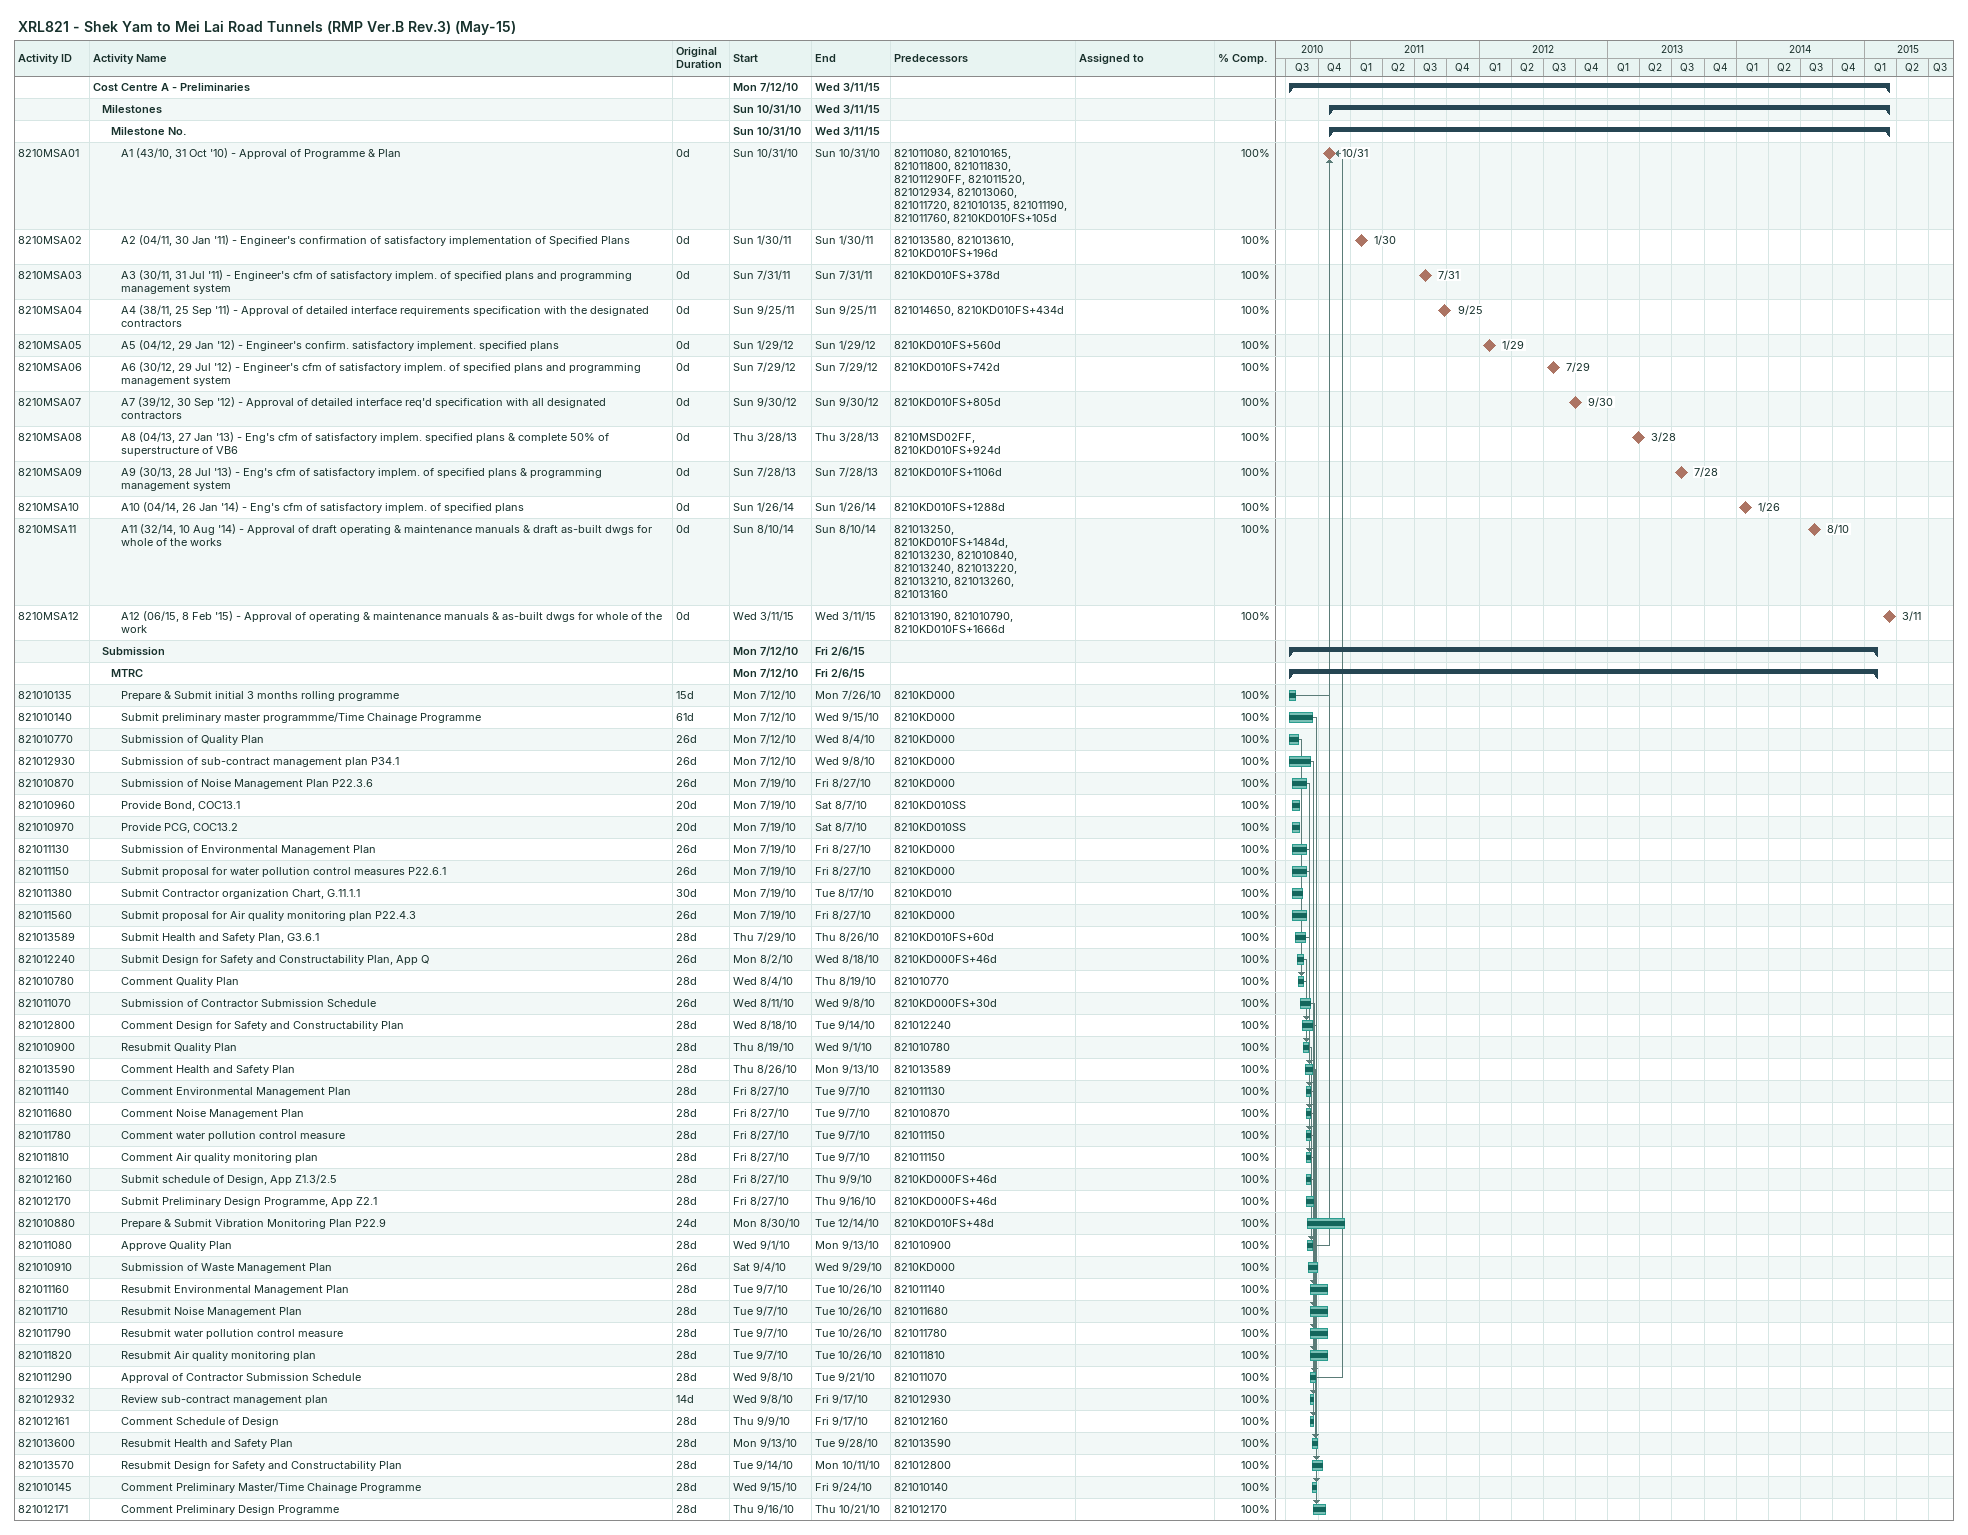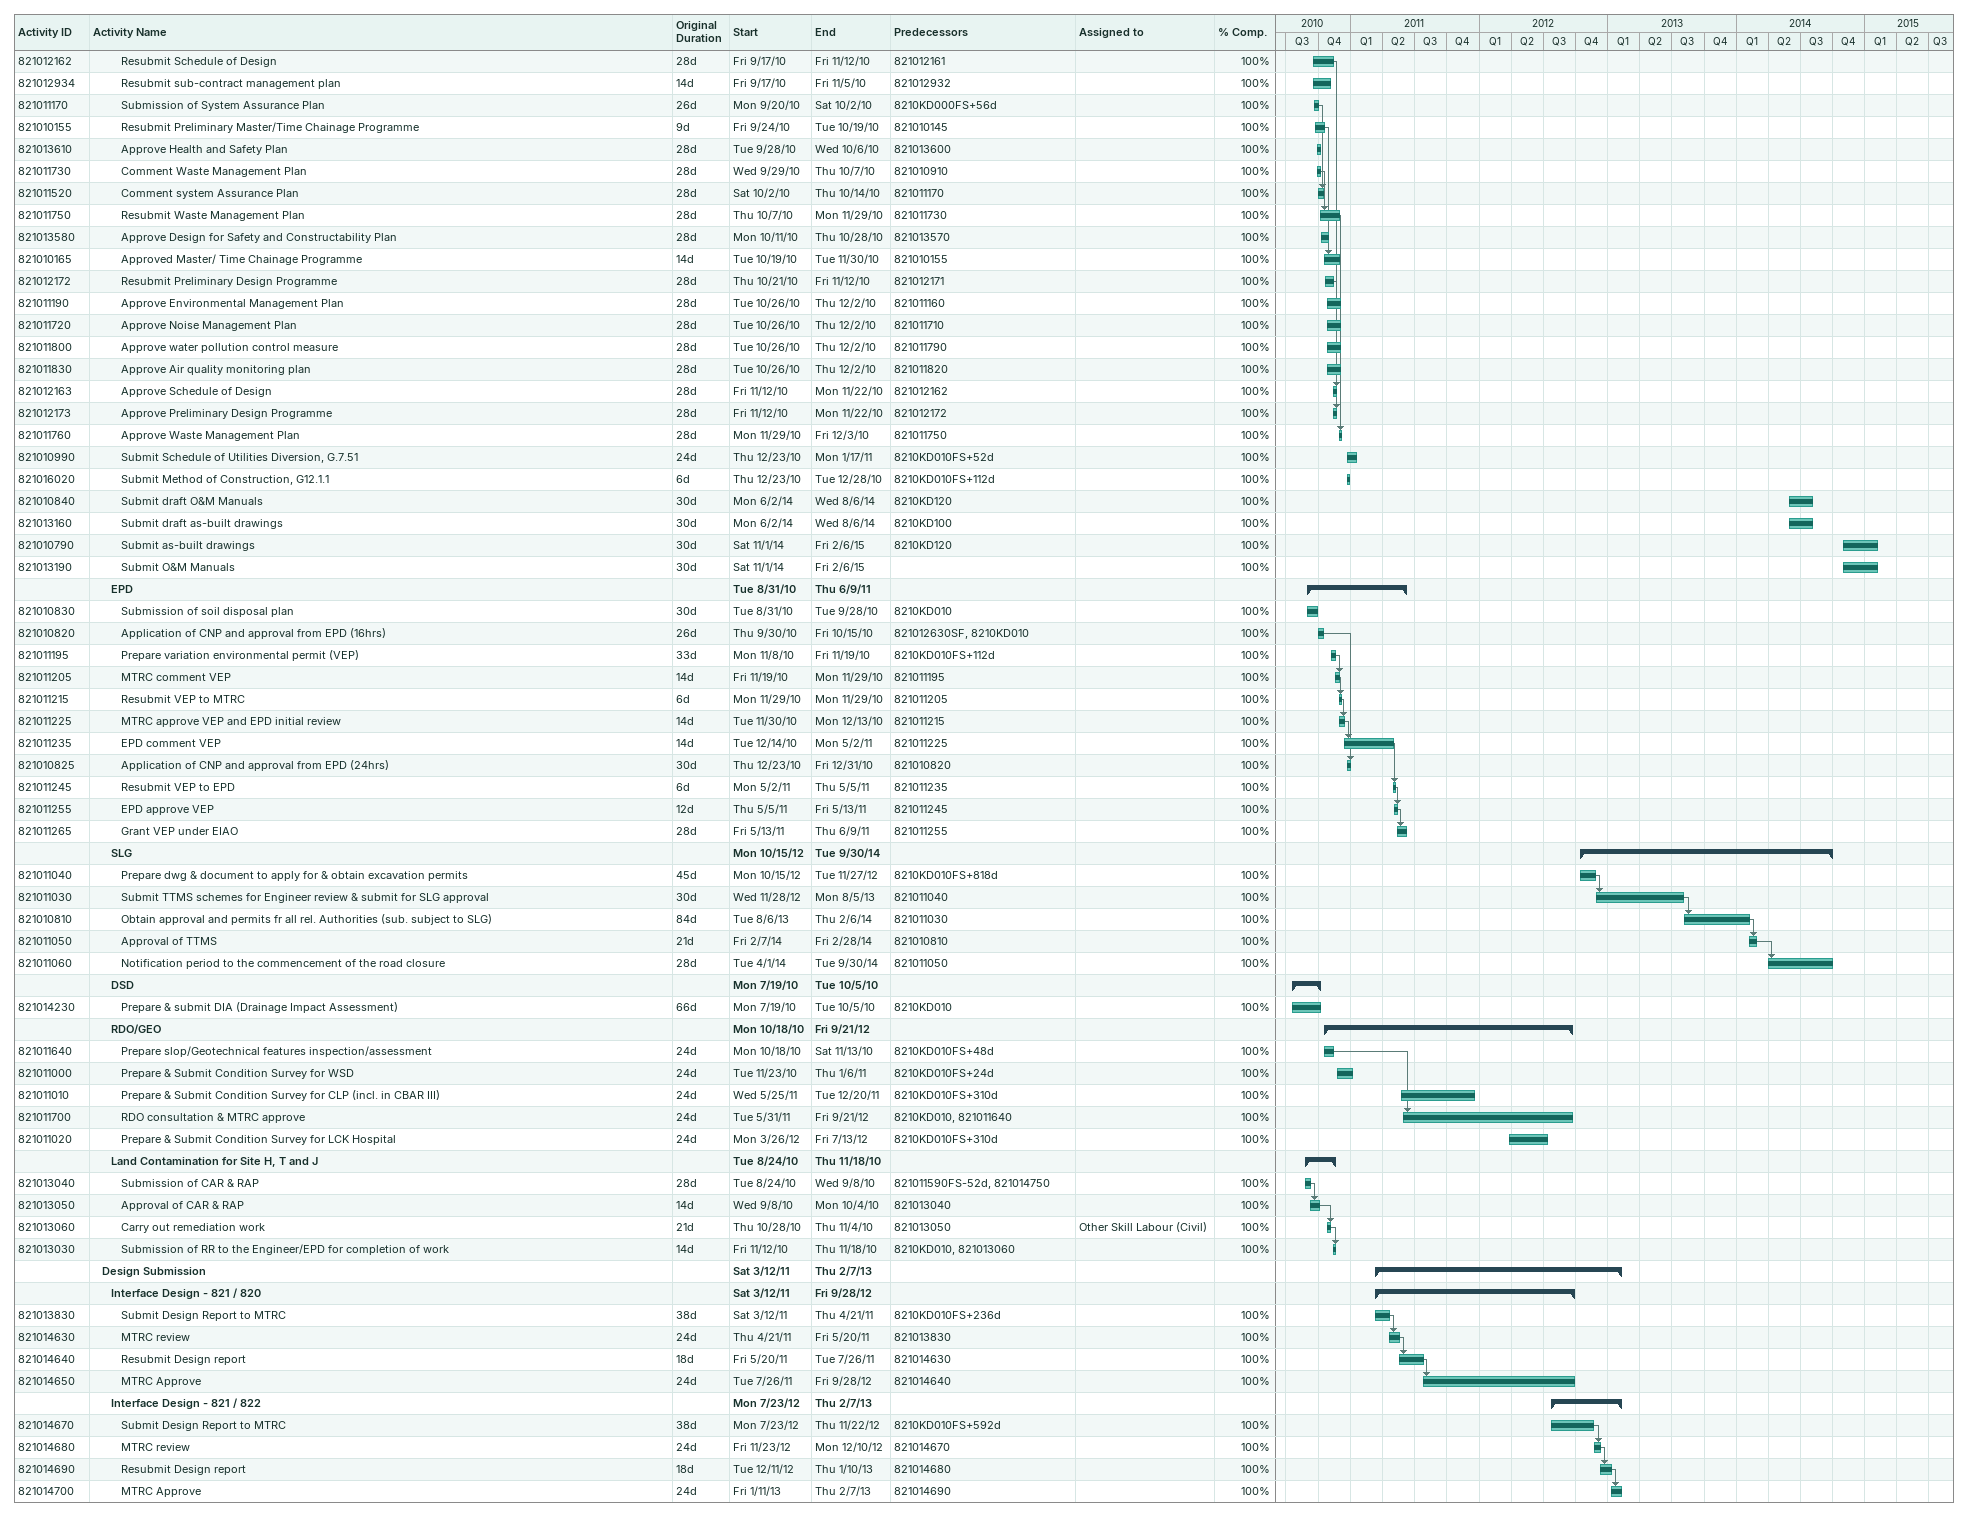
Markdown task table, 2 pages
XRL821 - Shek Yam to Mei Lai Road Tunnels (RMP Ver.B Rev.3) (May-15)

| ID | Level | Task | Original duration | Start | Finish | Predecessors | Resources | % complete |
|---|---|---|---|---|---|---|---|---|
|  | 1 | **Cost Centre A - Preliminaries** |  | 2010-07-12 | 2015-03-11 |  |  |  |
|  | 2 | **Milestones** |  | 2010-10-31 | 2015-03-11 |  |  |  |
|  | 3 | **Milestone No.** |  | 2010-10-31 | 2015-03-11 |  |  |  |
| 8210MSA01 | 4 | A1 (43/10, 31 Oct '10) - Approval of Programme & Plan | 0d | 2010-10-31 | 2010-10-31 | 821011080, 821010165, 821011800, 821011830, 821011290FF, 821011520, 821012934, 821013060, 821011720, 821010135, 821011190, 821011760, 8210KD010FS+105d |  | 100 |
| 8210MSA02 | 4 | A2 (04/11, 30 Jan '11) - Engineer's confirmation of satisfactory implementation of Specified Plans | 0d | 2011-01-30 | 2011-01-30 | 821013580, 821013610, 8210KD010FS+196d |  | 100 |
| 8210MSA03 | 4 | A3 (30/11, 31 Jul '11) - Engineer's cfm of satisfactory implem. of specified plans and programming management system | 0d | 2011-07-31 | 2011-07-31 | 8210KD010FS+378d |  | 100 |
| 8210MSA04 | 4 | A4 (38/11, 25 Sep '11) - Approval of detailed interface requirements specification with the designated contractors | 0d | 2011-09-25 | 2011-09-25 | 821014650, 8210KD010FS+434d |  | 100 |
| 8210MSA05 | 4 | A5 (04/12, 29 Jan '12) - Engineer's confirm. satisfactory implement. specified plans | 0d | 2012-01-29 | 2012-01-29 | 8210KD010FS+560d |  | 100 |
| 8210MSA06 | 4 | A6 (30/12, 29 Jul '12) - Engineer's cfm of satisfactory implem. of specified plans and programming management system | 0d | 2012-07-29 | 2012-07-29 | 8210KD010FS+742d |  | 100 |
| 8210MSA07 | 4 | A7 (39/12, 30 Sep '12) - Approval of detailed interface req'd specification with all designated contractors | 0d | 2012-09-30 | 2012-09-30 | 8210KD010FS+805d |  | 100 |
| 8210MSA08 | 4 | A8 (04/13, 27 Jan '13) - Eng's cfm of satisfactory implem. specified plans & complete 50% of superstructure of VB6 | 0d | 2013-03-28 | 2013-03-28 | 8210MSD02FF, 8210KD010FS+924d |  | 100 |
| 8210MSA09 | 4 | A9 (30/13, 28 Jul '13) - Eng's cfm of satisfactory implem. of specified plans & programming management system | 0d | 2013-07-28 | 2013-07-28 | 8210KD010FS+1106d |  | 100 |
| 8210MSA10 | 4 | A10 (04/14, 26 Jan '14) - Eng's cfm of satisfactory implem. of specified plans | 0d | 2014-01-26 | 2014-01-26 | 8210KD010FS+1288d |  | 100 |
| 8210MSA11 | 4 | A11 (32/14, 10 Aug '14) - Approval of draft operating & maintenance manuals & draft as-built dwgs for whole of the works | 0d | 2014-08-10 | 2014-08-10 | 821013250, 8210KD010FS+1484d, 821013230, 821010840, 821013240, 821013220, 821013210, 821013260, 821013160 |  | 100 |
| 8210MSA12 | 4 | A12 (06/15, 8 Feb '15) - Approval of operating & maintenance manuals & as-built dwgs for whole of the work | 0d | 2015-03-11 | 2015-03-11 | 821013190, 821010790, 8210KD010FS+1666d |  | 100 |
|  | 2 | **Submission** |  | 2010-07-12 | 2015-02-06 |  |  |  |
|  | 3 | **MTRC** |  | 2010-07-12 | 2015-02-06 |  |  |  |
| 821010135 | 4 | Prepare & Submit initial 3 months rolling programme | 15d | 2010-07-12 | 2010-07-26 | 8210KD000 |  | 100 |
| 821010140 | 4 | Submit preliminary master programmme/Time Chainage Programme | 61d | 2010-07-12 | 2010-09-15 | 8210KD000 |  | 100 |
| 821010770 | 4 | Submission of Quality Plan | 26d | 2010-07-12 | 2010-08-04 | 8210KD000 |  | 100 |
| 821012930 | 4 | Submission of sub-contract management plan P34.1 | 26d | 2010-07-12 | 2010-09-08 | 8210KD000 |  | 100 |
| 821010870 | 4 | Submission of Noise Management Plan P22.3.6 | 26d | 2010-07-19 | 2010-08-27 | 8210KD000 |  | 100 |
| 821010960 | 4 | Provide Bond, COC13.1 | 20d | 2010-07-19 | 2010-08-07 | 8210KD010SS |  | 100 |
| 821010970 | 4 | Provide PCG, COC13.2 | 20d | 2010-07-19 | 2010-08-07 | 8210KD010SS |  | 100 |
| 821011130 | 4 | Submission of Environmental Management Plan | 26d | 2010-07-19 | 2010-08-27 | 8210KD000 |  | 100 |
| 821011150 | 4 | Submit proposal for water pollution control measures P22.6.1 | 26d | 2010-07-19 | 2010-08-27 | 8210KD000 |  | 100 |
| 821011380 | 4 | Submit Contractor organization Chart, G.11.1.1 | 30d | 2010-07-19 | 2010-08-17 | 8210KD010 |  | 100 |
| 821011560 | 4 | Submit proposal for Air quality monitoring plan P22.4.3 | 26d | 2010-07-19 | 2010-08-27 | 8210KD000 |  | 100 |
| 821013589 | 4 | Submit Health and Safety Plan, G3.6.1 | 28d | 2010-07-29 | 2010-08-26 | 8210KD010FS+60d |  | 100 |
| 821012240 | 4 | Submit Design for Safety and Constructability Plan, App Q | 26d | 2010-08-02 | 2010-08-18 | 8210KD000FS+46d |  | 100 |
| 821010780 | 4 | Comment Quality Plan | 28d | 2010-08-04 | 2010-08-19 | 821010770 |  | 100 |
| 821011070 | 4 | Submission of Contractor Submission Schedule | 26d | 2010-08-11 | 2010-09-08 | 8210KD000FS+30d |  | 100 |
| 821012800 | 4 | Comment Design for Safety and Constructability Plan | 28d | 2010-08-18 | 2010-09-14 | 821012240 |  | 100 |
| 821010900 | 4 | Resubmit Quality Plan | 28d | 2010-08-19 | 2010-09-01 | 821010780 |  | 100 |
| 821013590 | 4 | Comment Health and Safety Plan | 28d | 2010-08-26 | 2010-09-13 | 821013589 |  | 100 |
| 821011140 | 4 | Comment Environmental Management Plan | 28d | 2010-08-27 | 2010-09-07 | 821011130 |  | 100 |
| 821011680 | 4 | Comment Noise Management Plan | 28d | 2010-08-27 | 2010-09-07 | 821010870 |  | 100 |
| 821011780 | 4 | Comment water pollution control measure | 28d | 2010-08-27 | 2010-09-07 | 821011150 |  | 100 |
| 821011810 | 4 | Comment Air quality monitoring plan | 28d | 2010-08-27 | 2010-09-07 | 821011150 |  | 100 |
| 821012160 | 4 | Submit schedule of Design, App Z1.3/2.5 | 28d | 2010-08-27 | 2010-09-09 | 8210KD000FS+46d |  | 100 |
| 821012170 | 4 | Submit Preliminary Design Programme, App Z2.1 | 28d | 2010-08-27 | 2010-09-16 | 8210KD000FS+46d |  | 100 |
| 821010880 | 4 | Prepare & Submit Vibration Monitoring Plan P22.9 | 24d | 2010-08-30 | 2010-12-14 | 8210KD010FS+48d |  | 100 |
| 821011080 | 4 | Approve Quality Plan | 28d | 2010-09-01 | 2010-09-13 | 821010900 |  | 100 |
| 821010910 | 4 | Submission of Waste Management Plan | 26d | 2010-09-04 | 2010-09-29 | 8210KD000 |  | 100 |
| 821011160 | 4 | Resubmit Environmental Management Plan | 28d | 2010-09-07 | 2010-10-26 | 821011140 |  | 100 |
| 821011710 | 4 | Resubmit Noise Management Plan | 28d | 2010-09-07 | 2010-10-26 | 821011680 |  | 100 |
| 821011790 | 4 | Resubmit water pollution control measure | 28d | 2010-09-07 | 2010-10-26 | 821011780 |  | 100 |
| 821011820 | 4 | Resubmit Air quality monitoring plan | 28d | 2010-09-07 | 2010-10-26 | 821011810 |  | 100 |
| 821011290 | 4 | Approval of Contractor Submission Schedule | 28d | 2010-09-08 | 2010-09-21 | 821011070 |  | 100 |
| 821012932 | 4 | Review sub-contract management plan | 14d | 2010-09-08 | 2010-09-17 | 821012930 |  | 100 |
| 821012161 | 4 | Comment Schedule of Design | 28d | 2010-09-09 | 2010-09-17 | 821012160 |  | 100 |
| 821013600 | 4 | Resubmit Health and Safety Plan | 28d | 2010-09-13 | 2010-09-28 | 821013590 |  | 100 |
| 821013570 | 4 | Resubmit Design for Safety and Constructability Plan | 28d | 2010-09-14 | 2010-10-11 | 821012800 |  | 100 |
| 821010145 | 4 | Comment Preliminary Master/Time Chainage Programme | 28d | 2010-09-15 | 2010-09-24 | 821010140 |  | 100 |
| 821012171 | 4 | Comment Preliminary Design Programme | 28d | 2010-09-16 | 2010-10-21 | 821012170 |  | 100 |
| 821012162 | 4 | Resubmit Schedule of Design | 28d | 2010-09-17 | 2010-11-12 | 821012161 |  | 100 |
| 821012934 | 4 | Resubmit sub-contract management plan | 14d | 2010-09-17 | 2010-11-05 | 821012932 |  | 100 |
| 821011170 | 4 | Submission of System Assurance Plan | 26d | 2010-09-20 | 2010-10-02 | 8210KD000FS+56d |  | 100 |
| 821010155 | 4 | Resubmit Preliminary Master/Time Chainage Programme | 9d | 2010-09-24 | 2010-10-19 | 821010145 |  | 100 |
| 821013610 | 4 | Approve Health and Safety Plan | 28d | 2010-09-28 | 2010-10-06 | 821013600 |  | 100 |
| 821011730 | 4 | Comment Waste Management Plan | 28d | 2010-09-29 | 2010-10-07 | 821010910 |  | 100 |
| 821011520 | 4 | Comment system Assurance Plan | 28d | 2010-10-02 | 2010-10-14 | 821011170 |  | 100 |
| 821011750 | 4 | Resubmit Waste Management Plan | 28d | 2010-10-07 | 2010-11-29 | 821011730 |  | 100 |
| 821013580 | 4 | Approve Design for Safety and Constructability Plan | 28d | 2010-10-11 | 2010-10-28 | 821013570 |  | 100 |
| 821010165 | 4 | Approved Master/ Time Chainage Programme | 14d | 2010-10-19 | 2010-11-30 | 821010155 |  | 100 |
| 821012172 | 4 | Resubmit Preliminary Design Programme | 28d | 2010-10-21 | 2010-11-12 | 821012171 |  | 100 |
| 821011190 | 4 | Approve Environmental Management Plan | 28d | 2010-10-26 | 2010-12-02 | 821011160 |  | 100 |
| 821011720 | 4 | Approve Noise Management Plan | 28d | 2010-10-26 | 2010-12-02 | 821011710 |  | 100 |
| 821011800 | 4 | Approve water pollution control measure | 28d | 2010-10-26 | 2010-12-02 | 821011790 |  | 100 |
| 821011830 | 4 | Approve Air quality monitoring plan | 28d | 2010-10-26 | 2010-12-02 | 821011820 |  | 100 |
| 821012163 | 4 | Approve Schedule of Design | 28d | 2010-11-12 | 2010-11-22 | 821012162 |  | 100 |
| 821012173 | 4 | Approve Preliminary Design Programme | 28d | 2010-11-12 | 2010-11-22 | 821012172 |  | 100 |
| 821011760 | 4 | Approve Waste Management Plan | 28d | 2010-11-29 | 2010-12-03 | 821011750 |  | 100 |
| 821010990 | 4 | Submit Schedule of Utilities Diversion, G.7.51 | 24d | 2010-12-23 | 2011-01-17 | 8210KD010FS+52d |  | 100 |
| 821016020 | 4 | Submit Method of Construction, G12.1.1 | 6d | 2010-12-23 | 2010-12-28 | 8210KD010FS+112d |  | 100 |
| 821010840 | 4 | Submit draft O&M Manuals | 30d | 2014-06-02 | 2014-08-06 | 8210KD120 |  | 100 |
| 821013160 | 4 | Submit draft as-built drawings | 30d | 2014-06-02 | 2014-08-06 | 8210KD100 |  | 100 |
| 821010790 | 4 | Submit as-built drawings | 30d | 2014-11-01 | 2015-02-06 | 8210KD120 |  | 100 |
| 821013190 | 4 | Submit O&M Manuals | 30d | 2014-11-01 | 2015-02-06 |  |  | 100 |
|  | 3 | **EPD** |  | 2010-08-31 | 2011-06-09 |  |  |  |
| 821010830 | 4 | Submission of soil disposal plan | 30d | 2010-08-31 | 2010-09-28 | 8210KD010 |  | 100 |
| 821010820 | 4 | Application of CNP and approval from EPD (16hrs) | 26d | 2010-09-30 | 2010-10-15 | 821012630SF, 8210KD010 |  | 100 |
| 821011195 | 4 | Prepare variation environmental permit (VEP) | 33d | 2010-11-08 | 2010-11-19 | 8210KD010FS+112d |  | 100 |
| 821011205 | 4 | MTRC comment VEP | 14d | 2010-11-19 | 2010-11-29 | 821011195 |  | 100 |
| 821011215 | 4 | Resubmit VEP to MTRC | 6d | 2010-11-29 | 2010-11-29 | 821011205 |  | 100 |
| 821011225 | 4 | MTRC approve VEP and EPD initial review | 14d | 2010-11-30 | 2010-12-13 | 821011215 |  | 100 |
| 821011235 | 4 | EPD comment VEP | 14d | 2010-12-14 | 2011-05-02 | 821011225 |  | 100 |
| 821010825 | 4 | Application of CNP and approval from EPD (24hrs) | 30d | 2010-12-23 | 2010-12-31 | 821010820 |  | 100 |
| 821011245 | 4 | Resubmit VEP to EPD | 6d | 2011-05-02 | 2011-05-05 | 821011235 |  | 100 |
| 821011255 | 4 | EPD approve VEP | 12d | 2011-05-05 | 2011-05-13 | 821011245 |  | 100 |
| 821011265 | 4 | Grant VEP under EIAO | 28d | 2011-05-13 | 2011-06-09 | 821011255 |  | 100 |
|  | 3 | **SLG** |  | 2012-10-15 | 2014-09-30 |  |  |  |
| 821011040 | 4 | Prepare dwg & document to apply for & obtain excavation permits | 45d | 2012-10-15 | 2012-11-27 | 8210KD010FS+818d |  | 100 |
| 821011030 | 4 | Submit TTMS schemes for Engineer review & submit for SLG approval | 30d | 2012-11-28 | 2013-08-05 | 821011040 |  | 100 |
| 821010810 | 4 | Obtain approval and permits fr all rel. Authorities (sub. subject to SLG) | 84d | 2013-08-06 | 2014-02-06 | 821011030 |  | 100 |
| 821011050 | 4 | Approval of TTMS | 21d | 2014-02-07 | 2014-02-28 | 821010810 |  | 100 |
| 821011060 | 4 | Notification period to the commencement of the road closure | 28d | 2014-04-01 | 2014-09-30 | 821011050 |  | 100 |
|  | 3 | **DSD** |  | 2010-07-19 | 2010-10-05 |  |  |  |
| 821014230 | 4 | Prepare & submit DIA (Drainage Impact Assessment) | 66d | 2010-07-19 | 2010-10-05 | 8210KD010 |  | 100 |
|  | 3 | **RDO/GEO** |  | 2010-10-18 | 2012-09-21 |  |  |  |
| 821011640 | 4 | Prepare slop/Geotechnical features inspection/assessment | 24d | 2010-10-18 | 2010-11-13 | 8210KD010FS+48d |  | 100 |
| 821011000 | 4 | Prepare & Submit Condition Survey for WSD | 24d | 2010-11-23 | 2011-01-06 | 8210KD010FS+24d |  | 100 |
| 821011010 | 4 | Prepare & Submit Condition Survey for CLP (incl. in CBAR III) | 24d | 2011-05-25 | 2011-12-20 | 8210KD010FS+310d |  | 100 |
| 821011700 | 4 | RDO consultation & MTRC approve | 24d | 2011-05-31 | 2012-09-21 | 8210KD010, 821011640 |  | 100 |
| 821011020 | 4 | Prepare & Submit Condition Survey for LCK Hospital | 24d | 2012-03-26 | 2012-07-13 | 8210KD010FS+310d |  | 100 |
|  | 3 | **Land Contamination for Site H, T and J** |  | 2010-08-24 | 2010-11-18 |  |  |  |
| 821013040 | 4 | Submission of CAR & RAP | 28d | 2010-08-24 | 2010-09-08 | 821011590FS-52d, 821014750 |  | 100 |
| 821013050 | 4 | Approval of CAR & RAP | 14d | 2010-09-08 | 2010-10-04 | 821013040 |  | 100 |
| 821013060 | 4 | Carry out remediation work | 21d | 2010-10-28 | 2010-11-04 | 821013050 | Other Skill Labour (Civil) | 100 |
| 821013030 | 4 | Submission of RR to the Engineer/EPD for completion of work | 14d | 2010-11-12 | 2010-11-18 | 8210KD010, 821013060 |  | 100 |
|  | 2 | **Design Submission** |  | 2011-03-12 | 2013-02-07 |  |  |  |
|  | 3 | **Interface Design - 821 / 820** |  | 2011-03-12 | 2012-09-28 |  |  |  |
| 821013830 | 4 | Submit Design Report to MTRC | 38d | 2011-03-12 | 2011-04-21 | 8210KD010FS+236d |  | 100 |
| 821014630 | 4 | MTRC review | 24d | 2011-04-21 | 2011-05-20 | 821013830 |  | 100 |
| 821014640 | 4 | Resubmit Design report | 18d | 2011-05-20 | 2011-07-26 | 821014630 |  | 100 |
| 821014650 | 4 | MTRC Approve | 24d | 2011-07-26 | 2012-09-28 | 821014640 |  | 100 |
|  | 3 | **Interface Design - 821 / 822** |  | 2012-07-23 | 2013-02-07 |  |  |  |
| 821014670 | 4 | Submit Design Report to MTRC | 38d | 2012-07-23 | 2012-11-22 | 8210KD010FS+592d |  | 100 |
| 821014680 | 4 | MTRC review | 24d | 2012-11-23 | 2012-12-10 | 821014670 |  | 100 |
| 821014690 | 4 | Resubmit Design report | 18d | 2012-12-11 | 2013-01-10 | 821014680 |  | 100 |
| 821014700 | 4 | MTRC Approve | 24d | 2013-01-11 | 2013-02-07 | 821014690 |  | 100 |
